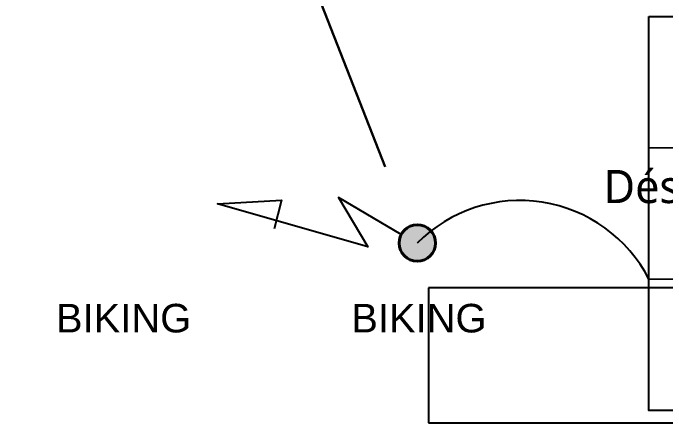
# Model space of a CAD drawing. Header units: millimetres. Extents: x 61345 to 69644, y 9491 to 29385.
# Drawn here: x 66867.2 to 67064.2, y 12098.9 to 12222.6 of the extents above; entities that cross this region are included whole.
import ezdxf
from ezdxf.enums import TextEntityAlignment as Align

# ---------------------------------------------------------------- set-up
doc = ezdxf.new("R2010")
doc.units = ezdxf.units.MM
doc.linetypes.add('ACAD_ISO03W100', pattern=[30, 12, -18])
for name, color, linetype in [('ATT ELECTRIQUES', 3, 'Continuous'), ('FORCE', 3, 'Continuous'), ('Plan Archi', 8, 'Continuous')]:
    doc.layers.add(name, color=color, linetype=linetype)
doc.layers.add('STRUCTURE POUTRES', color=5, linetype='ACAD_ISO03W100', lineweight=20)
doc.styles.add('0-TEXT-ANNO', font='', dxfattribs={"height": 2.5})
doc.styles.get("Standard").update_dxf_attribs({"font": 'arial.ttf'})
doc.styles.add('Verdana', font='verdana.ttf')
doc.styles.get('0-TEXT-ANNO').set_extended_font_data('Roboto Light')

# ---------------------------------------------------------------- blocks, each defined once
blk = doc.blocks.new('alimentation electrique')
at = {"layer": 'FORCE', "lineweight": 50}
blk.add_hatch(color=1, dxfattribs=at).paths.add_polyline_path([(54.9, -36.46, 1), (41.28, -19.15, 1)])
at = {"color": 1, "linetype": 'ByBlock'}
blk.add_lwpolyline([(38.37, -22.63), (0.49, -0.29), (18.24, -30.11), (-72.49, -4.04), (-33.77, -1.92), (-38.19, -19.22)], dxfattribs=at)
at = {"layer": 'FORCE', "color": 1, "lineweight": 40}
blk.add_circle((48.09, -27.8), 11.01, dxfattribs=at)
blk = doc.blocks.new('ETIQ ECL')
at = {"color": 6, "linetype": 'ByBlock'}
blk.add_lwpolyline([(-28.092, 19.8), (28.092, 19.8), (28.092, -19.8), (-28.092, -19.8)], close=True, dxfattribs=at)
at = {"layer": 'STRUCTURE POUTRES', "color": 6, "linetype": 'ByBlock'}
for points in [[(-28.092, 19.8), (28.092, 19.8), (28.092, 6.6), (-28.092, 6.6)], [(-28.092, 6.6), (28.092, 6.6), (28.092, -6.6), (-28.092, -6.6)], [(-28.092, -6.6), (28.092, -6.6), (28.092, -19.8), (-28.092, -19.8)]]:
    blk.add_lwpolyline(points, close=True, dxfattribs=at)
at = {"layer": 'STRUCTURE POUTRES', "color": 6, "linetype": 'ByBlock', "style": 'Verdana'}
for tag, p in [('CIRCUIT', (0.326, 10.993)), ('CABLE', (-0.49, -2.078)), ('SECTION', (0.374, -14.321))]:
    blk.add_attdef(tag, text='', height=4.5, dxfattribs=at).set_placement(p, align=Align.CENTER)

msp = doc.modelspace()

# ---------------------------------------------------------------- linework, layer by layer
at = {"color": 5, "lineweight": 30, "elevation": 300.19}
msp.add_lwpolyline([(66979.43, 12176.13), (66906.19, 12363.16), (66816.42, 12174.86)], dxfattribs=at)
at = {"layer": 'ATT ELECTRIQUES', "color": 6, "linetype": 'ByBlock'}
msp.add_arc((67020.12, 12122.19, -0.19), 43.82, 27.286, 135.0123, dxfattribs=at)
at = {"layer": 'Plan Archi'}
for p, q in [((66992.5, 12139.65), (66992.5, 12098.88)), ((67225.88, 12139.65), (66992.5, 12139.65)), ((66992.5, 12098.88), (67225.88, 12098.88))]:
    msp.add_line(p, q, dxfattribs=at)

# ---------------------------------------------------------------- block references
at = {"layer": 'ATT ELECTRIQUES', "color": 6, "linetype": 'ByBlock', "xscale": 3, "yscale": 3, "zscale": 3}
msp.add_blockref('ETIQ ECL', (67143.34, 12162.08), dxfattribs=at).add_auto_attribs({'SECTION': '3x2.5', 'CABLE': 'U1000R2V', 'CIRCUIT': 'ATT 9 PMF 2'})
at = {"layer": 'ATT ELECTRIQUES', "xscale": 0.5, "yscale": 0.5, "zscale": 0.5}
msp.add_blockref('alimentation electrique', (66965.09, 12167.07, -0.19), dxfattribs=at)

# ---------------------------------------------------------------- texts
at = {"layer": 'Plan Archi', "linetype": 'ByBlock', "style": '0-TEXT-ANNO'}
msp.add_text('Déshumidification', height=10, dxfattribs=at).set_placement((67045.38, 12165.22))
at = {"layer": 'Plan Archi', "char_height": 8.62, "width": 152.1088, "attachment_point": 8, "line_spacing_factor": 0.96}
for insert in [(66900.51, 12126.07), (66989.63, 12126.07)]:
    msp.add_mtext('BIKING', dxfattribs=dict(at, insert=insert))

doc.saveas('drawing.dxf')
